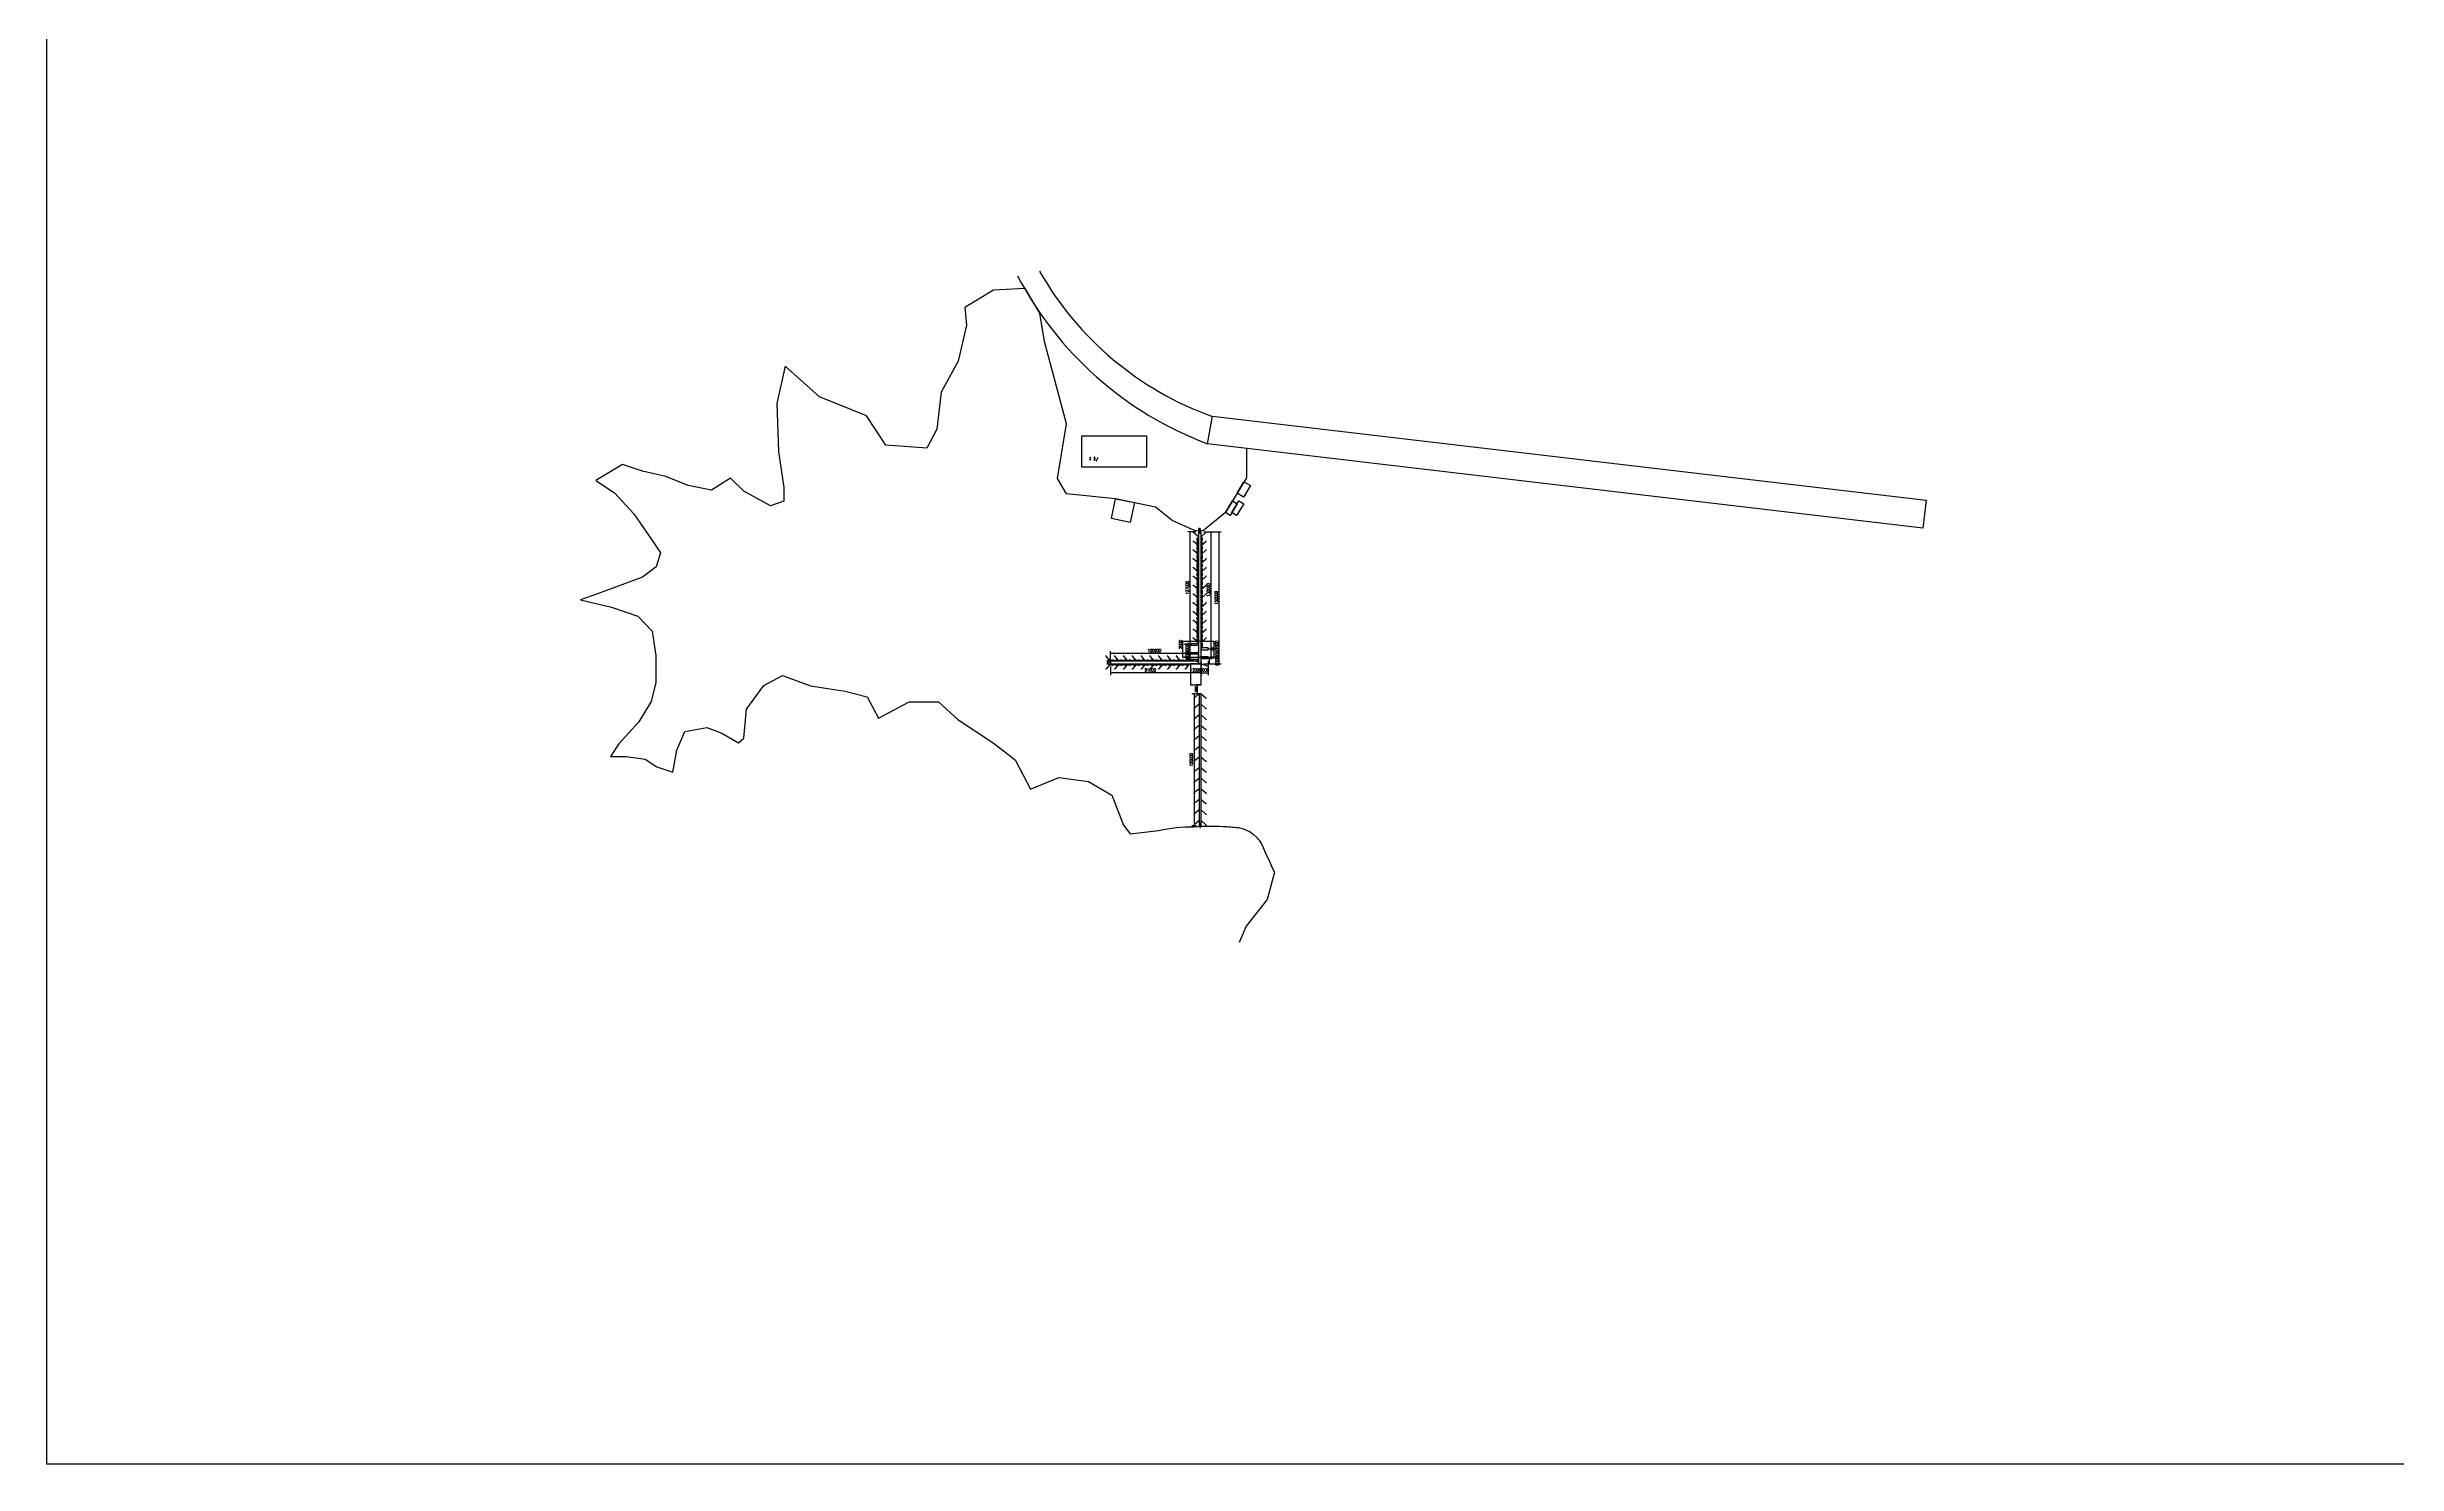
# Model space of a CAD drawing. Extents: x -2575501 to 16617496, y -2334620 to 1078419.
# Drawn here: x 9085165 to 11755287, y -2334620 to -724464 of the extents above; entities that cross this region are included whole.
import ezdxf

# ---------------------------------------------------------------- set-up
doc = ezdxf.new("R2010")
doc.units = 0
doc.header["$LTSCALE"] = 10
doc.header["$MEASUREMENT"] = 0
for name, color, linetype in [('W-BRIDGE_APPROACH引桥', 4, 'Continuous'), ('W-FLOAT_BOWL浮筒', 253, 'Continuous'), ('W-MOUNTING固定方式', 5, 'Continuous'), ('固定锚', 5, 'Continuous'), ('平面配景', 7, 'Continuous')]:
    doc.layers.add(name, color=color, linetype=linetype)
doc.styles.add('STANDARD_T3', font='simplex.shx', dxfattribs={"width": 0.7, "bigfont": 'gbcbig.shx'})
doc.dimstyles.new('W__1000', dxfattribs={"dimtxt": 3500, "dimasz": 1000, "dimexe": 2500, "dimexo": 3000, "dimgap": 1500, "dimtad": 1, "dimdec": 0, "dimzin": 0, "dimdsep": 46, "dimtxsty": 'STANDARD_T3', "dimblk": 'ARCHTICK', "dimcen": 0.09, "dimclrd": 1, "dimclre": 1, "dimclrt": 2, "dimadec": 0, "dimazin": 0, "dimtfac": 1, "dimtdec": 0, "dimtix": 1, "dimtmove": 2, "dimatfit": 3, "dimldrblk": 'ARCHTICK', "dimfxl": 1, "dimtolj": 1, "dimtzin": 0, "dimarcsym": 0})
doc.dimstyles.new('W__500', dxfattribs={"dimtxt": 1750, "dimasz": 500, "dimexe": 1250, "dimexo": 1500, "dimgap": 750, "dimtad": 1, "dimdec": 0, "dimzin": 0, "dimdsep": 46, "dimtxsty": 'STANDARD_T3', "dimblk": 'ARCHTICK', "dimcen": 0.09, "dimclrd": 1, "dimclre": 1, "dimclrt": 2, "dimadec": 0, "dimazin": 0, "dimtfac": 1, "dimtdec": 0, "dimtix": 1, "dimtmove": 2, "dimatfit": 3, "dimldrblk": 'ARCHTICK', "dimfxl": 1, "dimtolj": 1, "dimtzin": 0, "dimarcsym": 0})

# ---------------------------------------------------------------- blocks, each defined once
blk = doc.blocks.new('蓝浮筒')
at = {"layer": 'W-FLOAT_BOWL浮筒', "color": 5}
for p, q in [((-549, 527), (-527, 549)), ((-549, 473), (-521, 445)), ((-549, 27), (-521, 55)), ((-516, 261), (-516, 239)), ((-484, 301), (-513, 268)), ((-484, 199), (-513, 232)), ((-500, 395), (-500, 351)), ((-500, 149), (-500, 105)), ((-484, 329), (-497, 345)), ((-484, 171), (-497, 155)), ((-481, 307), (-481, 323)), ((-481, 193), (-481, 177)), ((-445, 479), (-479, 445)), ((-479, 55), (-445, 21)), ((-473, 549), (-445, 521)), ((-351, 500), (-395, 500)), ((-351, 0), (-395, 0)), ((-329, 484), (-345, 497)), ((-307, 481), (-323, 481)), ((-301, 484), (-268, 513)), ((-297, -13), (-264, 16)), ((-239, 516), (-261, 516)), ((-242, 19), (-258, 19)), ((-203, -13), (-236, 16)), ((-199, 484), (-232, 513)), ((-193, 481), (-177, 481)), ((-171, 484), (-155, 497)), ((-105, 500), (-149, 500)), ((-105, 0), (-149, 0)), ((-27, 549), (-55, 521)), ((-55, 479), (-21, 445)), ((-21, 55), (-55, 21)), ((-19, 258), (-19, 242)), ((13, 297), (-16, 264)), ((13, 203), (-16, 236)), ((0, 395), (0, 351)), ((0, 149), (0, 105)), ((13, 333), (3, 345)), ((13, 167), (3, 155)), ((16, 304), (16, 326)), ((16, 196), (16, 174)), ((49, 473), (21, 445)), ((49, 27), (21, 55)), ((27, 549), (49, 527)), ((-527, -49), (-549, -27)), ((-473, -49), (-445, -21)), ((-333, -13), (-345, -3)), ((-304, -16), (-326, -16)), ((-196, -16), (-174, -16)), ((-167, -13), (-155, -3)), ((-27, -49), (-55, -21)), ((49, -27), (27, -49))]:
    blk.add_line(p, q, dxfattribs=at)
for centre, radius, start, end in [((-522, 500), 38, 135, 225), ((-522, 0), 38, 135, 225), ((-524, 500), 7, 90, 270), ((-524, 0), 7, 90, 270), ((-500, 522), 38, 45, 135), ((-500, 500), 25, 106.260205, 163.739795), ((-500, 500), 25, 196.260205, 253.739795), ((-500, 0), 25, 106.260205, 163.739795), ((-570, 395), 70, 0, 45), ((-570, 105), 70, 315, 0), ((-506, 261), 10, 137.726311, 180), ((-506, 239), 10, 180, 222.273689), ((-500, 524), 7, 0, 180), ((-500, 476), 7, 180, 0), ((-500, 24), 7, 0, 180), ((-430, 395), 70, 135, 180), ((-490, 351), 10, 180, 222.273689), ((-490, 149), 10, 137.726311, 180), ((-430, 105), 70, 180, 225), ((-500, 500), 25, 16.260205, 73.739795), ((-500, 500), 25, 286.260205, 343.739795), ((-500, 0), 25, 16.260205, 73.739795), ((-491, 323), 10, 0, 42.273689), ((-491, 307), 10, 317.726311, 0), ((-491, 193), 10, 0, 42.273689), ((-491, 177), 10, 317.726311, 0), ((-476, 500), 7, 270, 90), ((-476, 0), 7, 270, 90), ((-395, 570), 70, 225, 270), ((-395, 430), 70, 90, 135), ((-395, 70), 70, 225, 270), ((-395, -70), 70, 90, 135), ((-351, 490), 10, 47.726311, 90), ((-351, -10), 10, 47.726311, 90), ((-323, 491), 10, 227.726311, 270), ((-307, 491), 10, 270, 312.273689), ((-261, 506), 10, 90, 132.273689), ((-258, 9), 10, 90, 132.273689), ((-242, 9), 10, 47.726311, 90), ((-239, 506), 10, 47.726311, 90), ((-193, 491), 10, 227.726311, 270), ((-177, 491), 10, 270, 312.273689), ((-149, 490), 10, 90, 132.273689), ((-149, -10), 10, 90, 132.273689), ((-105, 570), 70, 270, 315), ((-105, 430), 70, 45, 90), ((-105, 70), 70, 270, 315), ((-105, -70), 70, 45, 90), ((-24, 500), 7, 90, 270), ((-24, 0), 7, 90, 270), ((0, 522), 38, 45, 135), ((0, 500), 25, 106.260205, 163.739795), ((0, 500), 25, 196.260205, 253.739795), ((0, 0), 25, 106.260205, 163.739795), ((-70, 395), 70, 0, 45), ((-70, 105), 70, 315, 0), ((-9, 258), 10, 137.726311, 180), ((-9, 242), 10, 180, 222.273689), ((0, 524), 7, 0, 180), ((0, 476), 7, 180, 0), ((0, 24), 7, 0, 180), ((70, 395), 70, 135, 180), ((10, 351), 10, 180, 222.273689), ((10, 149), 10, 137.726311, 180), ((70, 105), 70, 180, 225), ((0, 500), 25, 16.260205, 73.739795), ((0, 500), 25, 286.260205, 343.739795), ((0, 0), 25, 16.260205, 73.739795), ((6, 326), 10, 0, 42.273689), ((6, 304), 10, 317.726311, 0), ((6, 196), 10, 0, 42.273689), ((6, 174), 10, 317.726311, 0), ((24, 500), 7, 270, 90), ((24, 0), 7, 270, 90), ((22, 500), 38, 315, 45), ((22, 0), 38, 315, 45), ((-500, -22), 38, 225, 315), ((-500, 0), 25, 196.260205, 253.739795), ((-500, -24), 7, 180, 0), ((-500, 0), 25, 286.260205, 343.739795), ((-326, -6), 10, 227.726311, 270), ((-304, -6), 10, 270, 312.273689), ((-196, -6), 10, 227.726311, 270), ((-174, -6), 10, 270, 312.273689), ((0, -22), 38, 225, 315), ((0, 0), 25, 196.260205, 253.739795), ((0, -24), 7, 180, 0), ((0, 0), 25, 286.260205, 343.739795)]:
    blk.add_arc(centre, radius, start, end, dxfattribs=at)
blk = doc.blocks.new('橙浮筒')
at = {"layer": 'W-FLOAT_BOWL浮筒', "color": 30}
for p, q in [((-549, 527), (-527, 549)), ((-549, 473), (-521, 445)), ((-549, 27), (-521, 55)), ((-516, 261), (-516, 239)), ((-484, 301), (-513, 268)), ((-484, 199), (-513, 232)), ((-500, 395), (-500, 351)), ((-500, 149), (-500, 105)), ((-484, 329), (-497, 345)), ((-484, 171), (-497, 155)), ((-481, 307), (-481, 323)), ((-481, 193), (-481, 177)), ((-445, 479), (-479, 445)), ((-479, 55), (-445, 21)), ((-473, 549), (-445, 521)), ((-351, 500), (-395, 500)), ((-351, 0), (-395, 0)), ((-329, 484), (-345, 497)), ((-307, 481), (-323, 481)), ((-301, 484), (-268, 513)), ((-297, -13), (-264, 16)), ((-239, 516), (-261, 516)), ((-242, 19), (-258, 19)), ((-203, -13), (-236, 16)), ((-199, 484), (-232, 513)), ((-193, 481), (-177, 481)), ((-171, 484), (-155, 497)), ((-105, 500), (-149, 500)), ((-105, 0), (-149, 0)), ((-27, 549), (-55, 521)), ((-55, 479), (-21, 445)), ((-21, 55), (-55, 21)), ((-19, 258), (-19, 242)), ((13, 297), (-16, 264)), ((13, 203), (-16, 236)), ((0, 395), (0, 351)), ((0, 149), (0, 105)), ((13, 333), (3, 345)), ((13, 167), (3, 155)), ((16, 304), (16, 326)), ((16, 196), (16, 174)), ((49, 473), (21, 445)), ((49, 27), (21, 55)), ((27, 549), (49, 527)), ((-527, -49), (-549, -27)), ((-473, -49), (-445, -21)), ((-333, -13), (-345, -3)), ((-304, -16), (-326, -16)), ((-196, -16), (-174, -16)), ((-167, -13), (-155, -3)), ((-27, -49), (-55, -21)), ((49, -27), (27, -49))]:
    blk.add_line(p, q, dxfattribs=at)
for centre, radius, start, end in [((-522, 500), 38, 135, 225), ((-522, 0), 38, 135, 225), ((-524, 500), 7, 90, 270), ((-524, 0), 7, 90, 270), ((-500, 522), 38, 45, 135), ((-500, 500), 25, 106.260205, 163.739795), ((-500, 500), 25, 196.260205, 253.739795), ((-500, 0), 25, 106.260205, 163.739795), ((-570, 395), 70, 0, 45), ((-570, 105), 70, 315, 0), ((-506, 261), 10, 137.726311, 180), ((-506, 239), 10, 180, 222.273689), ((-500, 524), 7, 0, 180), ((-500, 476), 7, 180, 0), ((-500, 24), 7, 0, 180), ((-430, 395), 70, 135, 180), ((-490, 351), 10, 180, 222.273689), ((-490, 149), 10, 137.726311, 180), ((-430, 105), 70, 180, 225), ((-500, 500), 25, 16.260205, 73.739795), ((-500, 500), 25, 286.260205, 343.739795), ((-500, 0), 25, 16.260205, 73.739795), ((-491, 323), 10, 0, 42.273689), ((-491, 307), 10, 317.726311, 0), ((-491, 193), 10, 0, 42.273689), ((-491, 177), 10, 317.726311, 0), ((-476, 500), 7, 270, 90), ((-476, 0), 7, 270, 90), ((-395, 570), 70, 225, 270), ((-395, 430), 70, 90, 135), ((-395, 70), 70, 225, 270), ((-395, -70), 70, 90, 135), ((-351, 490), 10, 47.726311, 90), ((-351, -10), 10, 47.726311, 90), ((-323, 491), 10, 227.726311, 270), ((-307, 491), 10, 270, 312.273689), ((-261, 506), 10, 90, 132.273689), ((-258, 9), 10, 90, 132.273689), ((-242, 9), 10, 47.726311, 90), ((-239, 506), 10, 47.726311, 90), ((-193, 491), 10, 227.726311, 270), ((-177, 491), 10, 270, 312.273689), ((-149, 490), 10, 90, 132.273689), ((-149, -10), 10, 90, 132.273689), ((-105, 570), 70, 270, 315), ((-105, 430), 70, 45, 90), ((-105, 70), 70, 270, 315), ((-105, -70), 70, 45, 90), ((-24, 500), 7, 90, 270), ((-24, 0), 7, 90, 270), ((0, 522), 38, 45, 135), ((0, 500), 25, 106.260205, 163.739795), ((0, 500), 25, 196.260205, 253.739795), ((0, 0), 25, 106.260205, 163.739795), ((-70, 395), 70, 0, 45), ((-70, 105), 70, 315, 0), ((-9, 258), 10, 137.726311, 180), ((-9, 242), 10, 180, 222.273689), ((0, 524), 7, 0, 180), ((0, 476), 7, 180, 0), ((0, 24), 7, 0, 180), ((70, 395), 70, 135, 180), ((10, 351), 10, 180, 222.273689), ((10, 149), 10, 137.726311, 180), ((70, 105), 70, 180, 225), ((0, 500), 25, 16.260205, 73.739795), ((0, 500), 25, 286.260205, 343.739795), ((0, 0), 25, 16.260205, 73.739795), ((6, 326), 10, 0, 42.273689), ((6, 304), 10, 317.726311, 0), ((6, 196), 10, 0, 42.273689), ((6, 174), 10, 317.726311, 0), ((24, 500), 7, 270, 90), ((24, 0), 7, 270, 90), ((22, 500), 38, 315, 45), ((22, 0), 38, 315, 45), ((-500, -22), 38, 225, 315), ((-500, 0), 25, 196.260205, 253.739795), ((-500, -24), 7, 180, 0), ((-500, 0), 25, 286.260205, 343.739795), ((-326, -6), 10, 227.726311, 270), ((-304, -6), 10, 270, 312.273689), ((-196, -6), 10, 227.726311, 270), ((-174, -6), 10, 270, 312.273689), ((0, -22), 38, 225, 315), ((0, 0), 25, 196.260205, 253.739795), ((0, -24), 7, 180, 0), ((0, 0), 25, 286.260205, 343.739795)]:
    blk.add_arc(centre, radius, start, end, dxfattribs=at)
blk = doc.blocks.new('渔船')
at = {"layer": '平面配景'}
for p, q in [((-810, -178), (-1241, 10)), ((-810, 200), (-1237, 11)), ((-810, 200), (-378, 287)), ((-378, 287), (-378, -265)), ((-378, 287), (-70, 283)), ((-70, 283), (332, 268)), ((332, 268), (553, 240)), ((553, 240), (727, 200)), ((727, 200), (1154, 11)), ((727, -178), (1157, 10)), ((2210, 11), (1156, 11)), ((-810, -178), (-378, -265)), ((-378, -265), (-70, -261)), ((-70, -261), (332, -245)), ((332, -245), (553, -218)), ((553, -218), (727, -178))]:
    blk.add_line(p, q, dxfattribs=at)
blk.add_lwpolyline([(190, -478), (727, -423), (1129, -360), (1555, -257), (1902, -139), (2210, 11), (1902, 161), (1555, 279), (1129, 382), (727, 445), (190, 500), (-425, 500), (-1096, 429), (-1396, 366), (-1640, 272), (-1790, 169), (-1790, -147), (-1640, -249), (-1396, -344), (-1096, -407), (-425, -478)], close=True, dxfattribs=at)
blk = doc.blocks.new('*U1315')
at = {"rotation": 180}
blk.add_blockref('渔船', (210, 11), dxfattribs=at)
blk = doc.blocks.new('*U1316')
at = {"color": 0, "linetype": 'ByBlock', "lineweight": -2, "transparency": 16777216}
for p in [(0, 0), (5000, 0), (10000, 0), (15000, 0), (20000, 0), (25000, 0), (30000, 0), (35000, 0), (40000, 0), (45000, 0), (50000, 0), (55000, 0), (60000, 0), (65000, 0), (70000, 0), (75000, 0), (80000, 0), (85000, 0)]:
    blk.add_blockref('*U1315', p, dxfattribs=at)
blk = doc.blocks.new('_ArchTick')
at = {"color": 0, "linetype": 'ByBlock', "const_width": 0.4}
blk.add_lwpolyline([(-0.5, -0.5), (0.5, 0.5)], dxfattribs=at)
blk = doc.blocks.new('*D1317')
at = {"color": 1, "lineweight": -2, "transparency": 16777216}
for p, q in [((10394875, -1449380), (10390800, -1449380)), ((10394875, -1459380), (10390800, -1459380)), ((10392050, -1449380), (10392050, -1459380))]:
    blk.add_line(p, q, dxfattribs=at)
at = {"layer": 'Defpoints', "color": 0, "transparency": 16777216}
for p in [(10392050, -1459380), (10396375, -1449380), (10396375, -1459380)]:
    blk.add_point(p, dxfattribs=at)
at = {"color": 1, "lineweight": -2, "transparency": 16777216, "xscale": 500, "yscale": 500, "zscale": 500}
for p, rotation in [((10392050, -1449380), 90), ((10392050, -1459380), 270)]:
    blk.add_blockref('_ArchTick', p, dxfattribs=dict(at, rotation=rotation))
at = {"transparency": 16777216, "insert": (10390425, -1454380), "char_height": 1750, "attachment_point": 5, "rotation": 90, "style": 'STANDARD_T3'}
blk.add_mtext('\\A1;10000', dxfattribs=at)
blk = doc.blocks.new('*D1318')
at = {"color": 1, "lineweight": -2, "transparency": 16777216}
for p, q in [((10399375, -1419379), (10408689, -1419379)), ((10399375, -1425380), (10408689, -1425380)), ((10406189, -1425380), (10406189, -1419379))]:
    blk.add_line(p, q, dxfattribs=at)
at = {"layer": 'Defpoints', "color": 0, "transparency": 16777216}
for p in [(10396375, -1419379), (10396375, -1425380), (10406189, -1419379)]:
    blk.add_point(p, dxfattribs=at)
at = {"color": 1, "lineweight": -2, "transparency": 16777216, "xscale": 1000, "yscale": 1000, "zscale": 1000}
for p, rotation in [((10406189, -1419379), 90), ((10406189, -1425380), 270)]:
    blk.add_blockref('_ArchTick', p, dxfattribs=dict(at, rotation=rotation))
at = {"transparency": 16777216, "insert": (10414759, -1422380), "char_height": 3500, "attachment_point": 5, "rotation": 90, "style": 'STANDARD_T3'}
blk.add_mtext('\\A1;6000', dxfattribs=at)
blk = doc.blocks.new('*D1321')
at = {"color": 1, "lineweight": -2, "transparency": 16777216}
for p, q in [((10396375, -1435675), (10395375, -1435675)), ((10396375, -1422379), (10396375, -1438175)), ((10396375, -1435675), (10404375, -1435675)), ((10404375, -1422379), (10404375, -1438175)), ((10404375, -1435675), (10405375, -1435675))]:
    blk.add_line(p, q, dxfattribs=at)
at = {"layer": 'Defpoints', "color": 0, "transparency": 16777216}
for p in [(10396375, -1419379), (10404375, -1419379), (10404375, -1435675)]:
    blk.add_point(p, dxfattribs=at)
at = {"color": 1, "lineweight": -2, "transparency": 16777216, "xscale": 1000, "yscale": 1000, "zscale": 1000}
blk.add_blockref('_ArchTick', (10396375, -1435675), dxfattribs=at)
at = {"color": 1, "lineweight": -2, "transparency": 16777216, "xscale": 1000, "yscale": 1000, "zscale": 1000, "rotation": 180}
blk.add_blockref('_ArchTick', (10404375, -1435675), dxfattribs=at)
at = {"transparency": 16777216, "insert": (10400375, -1432425), "char_height": 3500, "attachment_point": 5, "style": 'STANDARD_T3'}
blk.add_mtext('\\A1;8000', dxfattribs=at)
blk = doc.blocks.new('*D1323')
at = {"color": 1, "lineweight": -2, "transparency": 16777216}
for p, q in [((10390375, -1414380), (10381510, -1414380)), ((10384010, -1414380), (10384010, -1413380)), ((10384010, -1420380), (10384010, -1414380)), ((10390375, -1420380), (10381510, -1420380)), ((10384010, -1420380), (10384010, -1421380))]:
    blk.add_line(p, q, dxfattribs=at)
at = {"layer": 'Defpoints', "color": 0, "transparency": 16777216}
for p in [(10384010, -1414380), (10393375, -1414380), (10393375, -1420380)]:
    blk.add_point(p, dxfattribs=at)
at = {"color": 1, "lineweight": -2, "transparency": 16777216, "xscale": 1000, "yscale": 1000, "zscale": 1000}
for p, rotation in [((10384010, -1414380), 270), ((10384010, -1420380), 90)]:
    blk.add_blockref('_ArchTick', p, dxfattribs=dict(at, rotation=rotation))
at = {"transparency": 16777216, "insert": (10380760, -1417380), "char_height": 3500, "attachment_point": 5, "rotation": 90, "style": 'STANDARD_T3'}
blk.add_mtext('\\A1;6000', dxfattribs=at)
blk = doc.blocks.new('*U1327')
at = {"rotation": 180}
blk.add_blockref('渔船', (210, 11), dxfattribs=at)
blk = doc.blocks.new('*U1329')
at = {"color": 0, "linetype": 'ByBlock', "lineweight": -2, "transparency": 16777216}
for p in [(0, 0), (5000, 0), (10000, 0), (15000, 0), (20000, 0), (25000, 0), (30000, 0), (35000, 0), (40000, 0), (45000, 0), (50000, 0), (55000, 0), (60000, 0), (65000, 0), (70000, 0), (75000, 0), (80000, 0), (85000, 0), (90000, 0)]:
    blk.add_blockref('*U1327', p, dxfattribs=at)
blk = doc.blocks.new('*U1330')
at = {"rotation": 180}
blk.add_blockref('渔船', (210, 11), dxfattribs=at)
blk = doc.blocks.new('*U1332')
at = {"color": 0, "linetype": 'ByBlock', "lineweight": -2, "transparency": 16777216}
for p in [(0, 0), (5000, 0), (10000, 0), (15000, 0), (20000, 0), (25000, 0), (30000, 0), (35000, 0), (40000, 0), (45000, 0), (50000, 0), (55000, 0), (60000, 0), (65000, 0), (70000, 0), (75000, 0), (80000, 0), (85000, 0), (90000, 0), (95000, 0), (100000, 0), (105000, 0), (110000, 0), (115000, 0)]:
    blk.add_blockref('*U1330', p, dxfattribs=at)
blk = doc.blocks.new('*U1335')
at = {"rotation": 180}
blk.add_blockref('渔船', (210, 11), dxfattribs=at)
blk = doc.blocks.new('*U1333')
at = {"color": 0, "linetype": 'ByBlock', "lineweight": -2, "transparency": 16777216}
for p in [(0, 0), (5000, 0), (10000, 0), (15000, 0), (20000, 0), (25000, 0), (30000, 0), (35000, 0), (40000, 0), (45000, 0), (50000, 0), (55000, 0), (60000, 0), (65000, 0), (70000, 0), (75000, 0), (80000, 0), (85000, 0), (90000, 0), (95000, 0), (100000, 0), (105000, 0), (110000, 0), (115000, 0), (120000, 0)]:
    blk.add_blockref('*U1335', p, dxfattribs=at)
blk = doc.blocks.new('*D1337')
at = {"color": 1, "lineweight": -2, "transparency": 16777216}
for p, q in [((10382375, -1404380), (10381510, -1404380)), ((10382375, -1412380), (10381510, -1412380)), ((10384010, -1404380), (10384010, -1403380)), ((10384010, -1412380), (10384010, -1404380)), ((10384010, -1412380), (10384010, -1413380))]:
    blk.add_line(p, q, dxfattribs=at)
at = {"layer": 'Defpoints', "color": 0, "transparency": 16777216}
for p in [(10384010, -1404380), (10385375, -1404380), (10385375, -1412380)]:
    blk.add_point(p, dxfattribs=at)
at = {"color": 1, "lineweight": -2, "transparency": 16777216, "xscale": 1000, "yscale": 1000, "zscale": 1000}
for p, rotation in [((10384010, -1404380), 270), ((10384010, -1412380), 90)]:
    blk.add_blockref('_ArchTick', p, dxfattribs=dict(at, rotation=rotation))
at = {"transparency": 16777216, "insert": (10380760, -1408380), "char_height": 3500, "attachment_point": 5, "rotation": 90, "style": 'STANDARD_T3'}
blk.add_mtext('\\A1;8000', dxfattribs=at)
blk = doc.blocks.new('*D1338')
at = {"color": 1, "lineweight": -2, "transparency": 16777216}
for p, q in [((10382375, -1402380), (10381510, -1402380)), ((10382375, -1404380), (10381510, -1404380)), ((10384010, -1402380), (10384010, -1401380)), ((10384010, -1404380), (10384010, -1402380)), ((10384010, -1404380), (10384010, -1405380))]:
    blk.add_line(p, q, dxfattribs=at)
at = {"layer": 'Defpoints', "color": 0, "transparency": 16777216}
for p in [(10384010, -1402380), (10385375, -1402380), (10385375, -1404380)]:
    blk.add_point(p, dxfattribs=at)
at = {"color": 1, "lineweight": -2, "transparency": 16777216, "xscale": 1000, "yscale": 1000, "zscale": 1000}
for p, rotation in [((10384010, -1402380), 270), ((10384010, -1404380), 90)]:
    blk.add_blockref('_ArchTick', p, dxfattribs=dict(at, rotation=rotation))
at = {"transparency": 16777216, "insert": (10373123, -1403380), "char_height": 3500, "attachment_point": 5, "rotation": 90, "style": 'STANDARD_T3'}
blk.add_mtext('\\A1;2000', dxfattribs=at)
blk = doc.blocks.new('*D1339')
at = {"color": 1, "lineweight": -2, "transparency": 16777216}
for p, q in [((10390375, -1275380), (10381510, -1275380)), ((10384010, -1402380), (10384010, -1275380)), ((10382375, -1402380), (10381510, -1402380))]:
    blk.add_line(p, q, dxfattribs=at)
at = {"layer": 'Defpoints', "color": 0, "transparency": 16777216}
for p in [(10384010, -1275380), (10393375, -1275380), (10385375, -1402380)]:
    blk.add_point(p, dxfattribs=at)
at = {"color": 1, "lineweight": -2, "transparency": 16777216, "xscale": 1000, "yscale": 1000, "zscale": 1000}
for p, rotation in [((10384010, -1275380), 90), ((10384010, -1402380), 270)]:
    blk.add_blockref('_ArchTick', p, dxfattribs=dict(at, rotation=rotation))
at = {"transparency": 16777216, "insert": (10380760, -1338880), "char_height": 3500, "attachment_point": 5, "rotation": 90, "style": 'STANDARD_T3'}
blk.add_mtext('\\A1;127000', dxfattribs=at)
blk = doc.blocks.new('*D1341')
at = {"color": 1, "lineweight": -2, "transparency": 16777216}
for p, q in [((10407375, -1409379), (10410457, -1409379)), ((10407957, -1417379), (10407957, -1409379)), ((10407375, -1417379), (10410457, -1417379))]:
    blk.add_line(p, q, dxfattribs=at)
at = {"layer": 'Defpoints', "color": 0, "transparency": 16777216}
for p in [(10404375, -1409379), (10407957, -1409379), (10404375, -1417379)]:
    blk.add_point(p, dxfattribs=at)
at = {"color": 1, "lineweight": -2, "transparency": 16777216, "xscale": 1000, "yscale": 1000, "zscale": 1000}
for p, rotation in [((10407957, -1409379), 90), ((10407957, -1417379), 270)]:
    blk.add_blockref('_ArchTick', p, dxfattribs=dict(at, rotation=rotation))
at = {"transparency": 16777216, "insert": (10414733, -1413379), "char_height": 3500, "attachment_point": 5, "rotation": 90, "style": 'STANDARD_T3'}
blk.add_mtext('\\A1;8000', dxfattribs=at)
blk = doc.blocks.new('*D1342')
at = {"color": 1, "lineweight": -2, "transparency": 16777216}
for p, q in [((10407375, -1407379), (10410457, -1407379)), ((10407375, -1409379), (10410457, -1409379)), ((10407957, -1407379), (10407957, -1406379)), ((10407957, -1409379), (10407957, -1407379)), ((10407957, -1409379), (10407957, -1410379))]:
    blk.add_line(p, q, dxfattribs=at)
at = {"layer": 'Defpoints', "color": 0, "transparency": 16777216}
for p in [(10404375, -1407379), (10404375, -1409379), (10407957, -1407379)]:
    blk.add_point(p, dxfattribs=at)
at = {"color": 1, "lineweight": -2, "transparency": 16777216, "xscale": 1000, "yscale": 1000, "zscale": 1000}
for p, rotation in [((10407957, -1407379), 270), ((10407957, -1409379), 90)]:
    blk.add_blockref('_ArchTick', p, dxfattribs=dict(at, rotation=rotation))
at = {"transparency": 16777216, "insert": (10414387, -1404063), "char_height": 3500, "attachment_point": 5, "rotation": 90, "style": 'STANDARD_T3'}
blk.add_mtext('\\A1;2000', dxfattribs=at)
blk = doc.blocks.new('*D1343')
at = {"color": 1, "lineweight": -2, "transparency": 16777216}
for p, q in [((10399375, -1275380), (10410457, -1275380)), ((10407957, -1407379), (10407957, -1275380)), ((10407375, -1407379), (10410457, -1407379))]:
    blk.add_line(p, q, dxfattribs=at)
at = {"layer": 'Defpoints', "color": 0, "transparency": 16777216}
for p in [(10396375, -1275380), (10407957, -1275380), (10404375, -1407379)]:
    blk.add_point(p, dxfattribs=at)
at = {"color": 1, "lineweight": -2, "transparency": 16777216, "xscale": 1000, "yscale": 1000, "zscale": 1000}
for p, rotation in [((10407957, -1275380), 90), ((10407957, -1407379), 270)]:
    blk.add_blockref('_ArchTick', p, dxfattribs=dict(at, rotation=rotation))
at = {"transparency": 16777216, "insert": (10404707, -1341380), "char_height": 3500, "attachment_point": 5, "rotation": 90, "style": 'STANDARD_T3'}
blk.add_mtext('\\A1;132000', dxfattribs=at)
blk = doc.blocks.new('*D1344')
at = {"color": 1, "lineweight": -2, "transparency": 16777216}
for p, q in [((10384375, -1435675), (10383375, -1435675)), ((10384375, -1428380), (10384375, -1438175)), ((10396375, -1435675), (10384375, -1435675)), ((10396375, -1422379), (10396375, -1438175)), ((10396375, -1435675), (10397375, -1435675))]:
    blk.add_line(p, q, dxfattribs=at)
at = {"layer": 'Defpoints', "color": 0, "transparency": 16777216}
for p in [(10384375, -1425380), (10384375, -1435675), (10396375, -1419379)]:
    blk.add_point(p, dxfattribs=at)
at = {"color": 1, "lineweight": -2, "transparency": 16777216, "xscale": 1000, "yscale": 1000, "zscale": 1000}
blk.add_blockref('_ArchTick', (10384375, -1435675), dxfattribs=at)
at = {"color": 1, "lineweight": -2, "transparency": 16777216, "xscale": 1000, "yscale": 1000, "zscale": 1000, "rotation": 180}
blk.add_blockref('_ArchTick', (10396375, -1435675), dxfattribs=at)
at = {"transparency": 16777216, "insert": (10390375, -1432425), "char_height": 3500, "attachment_point": 5, "style": 'STANDARD_T3'}
blk.add_mtext('\\A1;12000', dxfattribs=at)
blk = doc.blocks.new('*D1345')
at = {"color": 1, "lineweight": -2, "transparency": 16777216}
for p, q in [((10293375, -1428380), (10293375, -1438175)), ((10384375, -1435675), (10293375, -1435675)), ((10384375, -1428380), (10384375, -1438175))]:
    blk.add_line(p, q, dxfattribs=at)
at = {"layer": 'Defpoints', "color": 0, "transparency": 16777216}
for p in [(10293375, -1425380), (10293375, -1435675), (10384375, -1425380)]:
    blk.add_point(p, dxfattribs=at)
at = {"color": 1, "lineweight": -2, "transparency": 16777216, "xscale": 1000, "yscale": 1000, "zscale": 1000, "rotation": 180}
blk.add_blockref('_ArchTick', (10293375, -1435675), dxfattribs=at)
at = {"color": 1, "lineweight": -2, "transparency": 16777216, "xscale": 1000, "yscale": 1000, "zscale": 1000}
blk.add_blockref('_ArchTick', (10384375, -1435675), dxfattribs=at)
at = {"transparency": 16777216, "insert": (10338875, -1432425), "char_height": 3500, "attachment_point": 5, "style": 'STANDARD_T3'}
blk.add_mtext('\\A1;91000', dxfattribs=at)
blk = doc.blocks.new('*D1346')
at = {"color": 1, "lineweight": -2, "transparency": 16777216}
for p, q in [((10291875, -1422380), (10290875, -1422380)), ((10291875, -1425380), (10290875, -1425380)), ((10292125, -1422380), (10292125, -1421880)), ((10292125, -1425380), (10292125, -1422380)), ((10292125, -1425380), (10292125, -1425880))]:
    blk.add_line(p, q, dxfattribs=at)
at = {"layer": 'Defpoints', "color": 0, "transparency": 16777216}
for p in [(10292125, -1422380), (10293375, -1422380), (10293375, -1425380)]:
    blk.add_point(p, dxfattribs=at)
at = {"color": 1, "lineweight": -2, "transparency": 16777216, "xscale": 500, "yscale": 500, "zscale": 500}
for p, rotation in [((10292125, -1422380), 270), ((10292125, -1425380), 90)]:
    blk.add_blockref('_ArchTick', p, dxfattribs=dict(at, rotation=rotation))
at = {"transparency": 16777216, "insert": (10290500, -1423880), "char_height": 1750, "attachment_point": 5, "rotation": 90, "style": 'STANDARD_T3'}
blk.add_mtext('\\A1;3000', dxfattribs=at)
blk = doc.blocks.new('*D1347')
at = {"color": 1, "lineweight": -2, "transparency": 16777216}
for p, q in [((10393375, -1459380), (10386042, -1459380)), ((10388542, -1459380), (10388542, -1609380)), ((10391375, -1609380), (10386042, -1609380))]:
    blk.add_line(p, q, dxfattribs=at)
at = {"layer": 'Defpoints', "color": 0, "transparency": 16777216}
for p in [(10396375, -1459380), (10388542, -1609380), (10394375, -1609380)]:
    blk.add_point(p, dxfattribs=at)
at = {"color": 1, "lineweight": -2, "transparency": 16777216, "xscale": 1000, "yscale": 1000, "zscale": 1000}
for p, rotation in [((10388542, -1459380), 90), ((10388542, -1609380), 270)]:
    blk.add_blockref('_ArchTick', p, dxfattribs=dict(at, rotation=rotation))
at = {"transparency": 16777216, "insert": (10385292, -1534380), "char_height": 3500, "attachment_point": 5, "rotation": 90, "style": 'STANDARD_T3'}
blk.add_mtext('\\A1;150000', dxfattribs=at)
blk = doc.blocks.new('*D1348')
at = {"color": 1, "lineweight": -2, "transparency": 16777216}
for p, q in [((10399375, -1275380), (10419455, -1275380)), ((10416955, -1425380), (10416955, -1275380)), ((10399375, -1425380), (10419455, -1425380))]:
    blk.add_line(p, q, dxfattribs=at)
at = {"layer": 'Defpoints', "color": 0, "transparency": 16777216}
for p in [(10396375, -1275380), (10416955, -1275380), (10396375, -1425380)]:
    blk.add_point(p, dxfattribs=at)
at = {"color": 1, "lineweight": -2, "transparency": 16777216, "xscale": 1000, "yscale": 1000, "zscale": 1000}
for p, rotation in [((10416955, -1275380), 90), ((10416955, -1425380), 270)]:
    blk.add_blockref('_ArchTick', p, dxfattribs=dict(at, rotation=rotation))
at = {"transparency": 16777216, "insert": (10413705, -1350380), "char_height": 3500, "attachment_point": 5, "rotation": 90, "style": 'STANDARD_T3'}
blk.add_mtext('\\A1;150000', dxfattribs=at)
blk = doc.blocks.new('*D1349')
at = {"color": 1, "lineweight": -2, "transparency": 16777216}
for p, q in [((10293375, -1422380), (10293375, -1411112)), ((10393375, -1413612), (10293375, -1413612)), ((10393375, -1422380), (10393375, -1411112))]:
    blk.add_line(p, q, dxfattribs=at)
at = {"layer": 'Defpoints', "color": 0, "transparency": 16777216}
for p in [(10293375, -1413612), (10293375, -1425380), (10393375, -1425380)]:
    blk.add_point(p, dxfattribs=at)
at = {"color": 1, "lineweight": -2, "transparency": 16777216, "xscale": 1000, "yscale": 1000, "zscale": 1000, "rotation": 180}
blk.add_blockref('_ArchTick', (10293375, -1413612), dxfattribs=at)
at = {"color": 1, "lineweight": -2, "transparency": 16777216, "xscale": 1000, "yscale": 1000, "zscale": 1000}
blk.add_blockref('_ArchTick', (10393375, -1413612), dxfattribs=at)
at = {"transparency": 16777216, "insert": (10343375, -1410362), "char_height": 3500, "attachment_point": 5, "style": 'STANDARD_T3'}
blk.add_mtext('\\A1;100000', dxfattribs=at)
blk = doc.blocks.new('*U1350')
at = {"layer": 'W-MOUNTING固定方式'}
for points in [[(-7126, 2182), (-7526, 2182), (-7526, 2582), (-7126, 2582)], [(7126, 2182), (7526, 2182), (7526, 2582), (7126, 2582)]]:
    blk.add_lwpolyline(points, close=True, dxfattribs=at)
for points in [[(-1500, -2582), (-7126, 2182)], [(1500, -2582), (7126, 2182)]]:
    blk.add_lwpolyline(points, dxfattribs=at)
blk = doc.blocks.new('*U1351')
at = {"color": 0, "linetype": 'ByBlock', "lineweight": -2, "transparency": 16777216}
for p in [(0, 0), (0, -10000), (0, -20000), (0, -30000), (0, -40000), (0, -50000), (0, -60000), (0, -70000), (0, -80000), (0, -90000), (0, -100000), (0, -110000), (0, -120000)]:
    blk.add_blockref('*U1350', p, dxfattribs=at)
blk = doc.blocks.new('*U1352')
at = {"layer": 'W-MOUNTING固定方式'}
for points in [[(-7126, 2182), (-7526, 2182), (-7526, 2582), (-7126, 2582)], [(7126, 2182), (7526, 2182), (7526, 2582), (7126, 2582)]]:
    blk.add_lwpolyline(points, close=True, dxfattribs=at)
for points in [[(-1500, -2582), (-7126, 2182)], [(1500, -2582), (7126, 2182)]]:
    blk.add_lwpolyline(points, dxfattribs=at)
blk = doc.blocks.new('*U1354')
at = {"color": 0, "linetype": 'ByBlock', "lineweight": -2, "transparency": 16777216}
for p in [(0, 0), (0, -10000), (0, -20000), (0, -30000), (0, -40000), (0, -50000), (0, -60000), (0, -70000), (0, -80000), (0, -90000)]:
    blk.add_blockref('*U1352', p, dxfattribs=at)
blk = doc.blocks.new('*U1358')
at = {"layer": 'W-MOUNTING固定方式'}
for points in [[(-6503, 1862), (-6903, 1862), (-6903, 2262), (-6503, 2262)], [(6750, 1862), (7150, 1862), (7150, 2262), (6750, 2262)]]:
    blk.add_lwpolyline(points, close=True, dxfattribs=at)
for points in [[(-877, -2901), (-6503, 1862)], [(1123, -2901), (6750, 1862)]]:
    blk.add_lwpolyline(points, dxfattribs=at)
blk = doc.blocks.new('*U1360')
at = {"color": 0, "linetype": 'ByBlock', "lineweight": -2, "transparency": 16777216}
for p in [(0, 0), (0, -12000), (0, -24000), (0, -36000), (0, -48000), (0, -60000), (0, -72000), (0, -84000), (0, -96000), (0, -108000), (0, -120000), (0, -132000), (0, -144000)]:
    blk.add_blockref('*U1358', p, dxfattribs=at)

msp = doc.modelspace()

# ---------------------------------------------------------------- linework, layer by layer
for points in [[(9085164.9, 885691.3), (16617495.9, 885691.3), (16617495.9, -2334620), (9085164.9, -2334620)], [(10409362.7, -1143833.6), (11220357.5, -1239544.4), (11216626.7, -1271157.3), (10403772.8, -1175227.1)], [(10261057.6, -1166140), (10334331.6, -1166140), (10334331.6, -1201890.1), (10261057.6, -1201890.1)], [(10445189.7, -1218460.2), (10452580.7, -1222898.3), (10444719.1, -1235990.6), (10437328.1, -1231552.5)], [(10299268.4, -1237706.7), (10320679.1, -1242210.7), (10315901.5, -1264921.9), (10294490.8, -1260418)], [(10432155.1, -1240167.3), (10437530.6, -1243395.2), (10429467.5, -1256823.1), (10424092, -1253595.2)], [(10439468.9, -1240167.3), (10444844.4, -1243395.2), (10436781.3, -1256823.1), (10431405.8, -1253595.2)], [(10393374.9, -1425379.9), (10396374.9, -1425379.9), (10396374.9, -1275379.9), (10393374.9, -1275379.9)], [(10393374.9, -1404380), (10385374.9, -1404380), (10385374.9, -1402380), (10393374.9, -1402380)], [(10393374.9, -1414380), (10385374.9, -1414380), (10385374.9, -1412380), (10393374.9, -1412380)], [(10396374.9, -1409379.5), (10404374.9, -1409379.5), (10404374.9, -1407379.5), (10396374.9, -1407379.5)], [(10293374.9, -1425379.9), (10393374.9, -1425379.9), (10393374.9, -1422379.9), (10293374.9, -1422379.9)], [(10396374.9, -1419379.5), (10404374.9, -1419379.5), (10404374.9, -1417379.5), (10396374.9, -1417379.5)], [(10394374.9, -1609379.9), (10396374.9, -1609379.9), (10396374.9, -1459379.9), (10394374.9, -1459379.9)]]:
    msp.add_lwpolyline(points, close=True)
msp.add_lwpolyline([(10447943.6, -1180440), (10447943.6, -1213874), (10424092, -1253595.2), (10399225.8, -1273836.7, -0.155310042), (10389102.4, -1273711.9), (10363667.8, -1262333.9), (10344586.5, -1247239.8), (10299268.4, -1237706.7), (10243614.5, -1232145.8), (10233278.8, -1214668.4), (10243614.5, -1152703.4), (10218492.7, -1059285), (10213202.9, -1026902), (10196578.7, -998956.3), (10160592, -1000910.5), (10127930.2, -1020648.4), (10129860.3, -1040419.1), (10120266.1, -1081488.2), (10101084.9, -1116703.6), (10096390.9, -1158878.9), (10084818.3, -1180443), (10059483.9, -1178567.8), (10038193.3, -1176992), (10016321.5, -1143565.2), (9963078.2, -1121978.5), (9923981.8, -1086976), (9914598.7, -1129479.1), (9916464, -1184256.8), (9922406.7, -1225197.3), (9922406.7, -1240511), (9907080.9, -1245823.8), (9876742.1, -1229260.1), (9861729.1, -1214571.6), (9840147.9, -1228010), (9813493.2, -1222701.8), (9788471.5, -1212701.1), (9761886, -1206450.7), (9739053.7, -1198950.1), (9708714.9, -1217076.4), (9729983.3, -1231140), (9751872.4, -1254984.8), (9773766.4, -1286862.1), (9782298, -1299284), (9777206.9, -1314989.2), (9761881.1, -1326865), (9710572.5, -1345705.2), (9691287.8, -1352786.5), (9726523.9, -1361018.8), (9756549.9, -1371332.1), (9772829.4, -1388320.6), (9776895.4, -1415822.6), (9776895.4, -1446493.8), (9771567.9, -1468095.1), (9757806, -1491221.8), (9734973, -1516285.9), (9725589.8, -1530662), (9743105, -1530662), (9764999, -1533787.2), (9778135.4, -1542537.8), (9796276.1, -1548475.8), (9800654.9, -1523473.9), (9809725.2, -1502222.4), (9834746.9, -1497847.1), (9851949.3, -1504097.5), (9870768.9, -1514979.5), (9877024.3, -1509979.1), (9879839.2, -1476851.7), (9899543.8, -1449974.7), (9920844, -1438665.4), (9952746.7, -1450228.8), (9992155.8, -1456479.2), (10017223.6, -1463045.2), (10030092.8, -1487139.8), (10064637.2, -1468689.2), (10098017.2, -1468689.2), (10119911.2, -1488724.6), (10160258.7, -1515289), (10185309.7, -1534401.2), (10202824.9, -1567841.1), (10234727.5, -1554402.6), (10268558.6, -1559153.7), (10295144.1, -1574779.8), (10308280.5, -1608844.8), (10315802.6, -1618569.7), (10348330.8, -1614716.1, -0.063194098), (10388471, -1610510.1, -0.035487067), (10421524.4, -1610120.5, -0.0096974), (10438851.8, -1611446.6, -0.26120809), (10466980.6, -1634172.8, 0.007989189), (10479774.9, -1662103.9), (10471642.8, -1693043.7), (10447859.2, -1723442.5), (10439727.1, -1741881.3)], format="xyb")
at = {"color": 5, "const_width": 20, "elevation": 0}
msp.add_lwpolyline([(10272482.9, -1191472.4, 1), (10272282.9, -1191472.4, 1)], format="xyb", close=True, dxfattribs=at)
at = {"color": 3}
msp.add_lwpolyline([(10375722.7, -1399642.3), (10410951.2, -1399642.3), (10410951.2, -1418027.3), (10375722.7, -1418027.3)], close=True, dxfattribs=at)
at = {"color": 5}
msp.add_lwpolyline([(10384374.9, -1449379.9), (10396374.9, -1449379.9), (10396374.9, -1425379.9), (10384374.9, -1425379.9)], close=True, dxfattribs=at)
at = {"color": 1}
msp.add_lwpolyline([(10391374.9, -1422379.9), (10393374.9, -1422379.9), (10393374.9, -1420379.9), (10391374.9, -1420379.9)], close=True, dxfattribs=at)
for centre, radius, start, end in [((10545251, -797536.9), 403318.7, 207.5869965, 249.4646525), ((10532694.1, -798183.1), 367404.7, 209.5066412, 250.3738535)]:
    msp.add_arc(centre, radius, start, end)
at = {"layer": 'W-BRIDGE_APPROACH引桥'}
for points in [[(10394061.4, -1276596), (10395561.4, -1276596), (10395561.4, -1271596), (10394061.4, -1271596)], [(10394974.9, -1611495.3), (10395774.9, -1611495.3), (10395774.9, -1606495.3), (10394974.9, -1606495.3)]]:
    msp.add_lwpolyline(points, close=True, dxfattribs=at)
for points in [[(10395561.4, -1271596), (10394811.4, -1276596), (10394061.4, -1271596)], [(10394974.9, -1606495.3), (10395374.9, -1611495.3), (10395774.9, -1606495.3)]]:
    msp.add_lwpolyline(points, dxfattribs=at)
at = {"layer": 'W-MOUNTING固定方式'}
for points in [[(10378003.2, -1403190), (10377698.5, -1403449.2), (10377439.3, -1403144.6), (10377743.9, -1402885.4)], [(10378003.2, -1413399.1), (10377698.5, -1413658.3), (10377439.3, -1413353.7), (10377743.9, -1413094.5)], [(10411746.7, -1408398.6), (10412051.3, -1408657.8), (10412310.5, -1408353.2), (10412005.9, -1408094)], [(10403334.5, -1427810.3), (10403708, -1427666.9), (10403851.3, -1428040.4), (10403477.9, -1428183.7)], [(10411746.7, -1418607.7), (10412051.3, -1418866.9), (10412310.5, -1418562.3), (10412005.9, -1418303.1)]]:
    msp.add_lwpolyline(points, close=True, dxfattribs=at)
for points in [[(10385374.9, -1403170.9), (10378003.2, -1403190)], [(10385374.9, -1413380), (10378003.2, -1413399.1)], [(10404374.9, -1408379.5), (10411746.7, -1408398.6)], [(10396374.9, -1425379.9), (10403334.5, -1427810.3)], [(10404374.9, -1418588.6), (10411746.7, -1418607.7)]]:
    msp.add_lwpolyline(points, dxfattribs=at)
at = {"layer": '固定锚'}
msp.add_lwpolyline([(10277074.4, -1194554.8), (10277474.4, -1194554.8), (10277474.4, -1194154.8), (10277074.4, -1194154.8)], close=True, dxfattribs=at)
msp.add_lwpolyline([(10277474.4, -1194154.8), (10279652.7, -1190731.5)], dxfattribs=at)

# ---------------------------------------------------------------- block references
for name, p in [('橙浮筒', (10270604.7, -1193420.8)), ('蓝浮筒', (10270748.9, -1191650.4)), ('*U1351', (10394874.9, -1278457.9)), ('*U1316', (10295431.4, -1426266.4))]:
    msp.add_blockref(name, p)
for name, p, rotation in [('渔船', (10275354.3, -1192221.3), 270), ('*U1354', (10290793.4, -1423879.9), 90), ('*U1360', (10395498.1, -1606280.4), 180)]:
    msp.add_blockref(name, p, dxfattribs=dict(rotation=rotation))
at = {"xscale": -1}
for name, p, rotation in [('*U1332', (10392346.4, -1399189.7), 270), ('*U1333', (10397339.7, -1403980), 270), ('*U1329', (10295397, -1421493.3), 180)]:
    msp.add_blockref(name, p, dxfattribs=dict(at, rotation=rotation))

# ---------------------------------------------------------------- dimensions: what is measured, and where the dimension line sits
for base, p1, p2, dimstyle, picture, middle in [((10384010.1, -1275379.9), (10385374.9, -1402380), (10393374.9, -1275379.9), 'W__1000', '*D1339', (10380760.1, -1338879.9)), ((10407956.9, -1275379.9), (10404374.9, -1407379.5), (10396374.9, -1275379.9), 'W__1000', '*D1343', (10404706.9, -1341379.7)), ((10416955.5, -1275379.9), (10396374.9, -1425379.9), (10396374.9, -1275379.9), 'W__1000', '*D1348', (10413705.5, -1350379.9)), ((10384010.1, -1404380), (10385374.9, -1412380), (10385374.9, -1404380), 'W__1000', '*D1337', (10380760.1, -1408380)), ((10384010.1, -1414380), (10393374.9, -1420379.9), (10393374.9, -1414380), 'W__1000', '*D1323', (10380760.1, -1417379.9)), ((10292125.2, -1422379.9), (10293374.9, -1425379.9), (10293374.9, -1422379.9), 'W__500', '*D1346', (10290500.2, -1423879.9)), ((10388541.7, -1609379.9), (10396374.9, -1459379.9), (10394374.9, -1609379.9), 'W__1000', '*D1347', (10385291.7, -1534379.9)), ((10392049.9, -1459379.9), (10396374.9, -1449379.9), (10396374.9, -1459379.9), 'W__500', '*D1317', (10390424.9, -1454379.9))]:
    dim = msp.add_linear_dim(base=base, p1=p1, p2=p2, angle=90, dimstyle=dimstyle, override={"dimclrt": 256})
    dim.commit()
    dim.dimension.update_dxf_attribs({"geometry": picture, "text_midpoint": middle})
for base, p1, p2, picture, middle in [((10293374.9, -1413611.8), (10393374.9, -1425379.9), (10293374.9, -1425379.9), '*D1349', (10343374.9, -1410361.8)), ((10293374.9, -1435674.9), (10384374.9, -1425379.9), (10293374.9, -1425379.9), '*D1345', (10338874.9, -1432424.9)), ((10384374.9, -1435674.9), (10396374.9, -1419379.5), (10384374.9, -1425379.9), '*D1344', (10390374.9, -1432424.9)), ((10404374.9, -1435674.9), (10396374.9, -1419379.5), (10404374.9, -1419379.5), '*D1321', (10400374.9, -1432424.9))]:
    dim = msp.add_linear_dim(base=base, p1=p1, p2=p2, dimstyle='W__1000', override={"dimclrt": 256})
    dim.commit()
    dim.dimension.update_dxf_attribs({"geometry": picture, "text_midpoint": middle})
for base, p1, p2, picture, middle in [((10384010.1, -1402380), (10385374.9, -1404380), (10385374.9, -1402380), '*D1338', (10373122.7, -1403380)), ((10407956.9, -1407379.5), (10404374.9, -1409379.5), (10404374.9, -1407379.5), '*D1342', (10414387.1, -1404062.8)), ((10407956.9, -1409379.5), (10404374.9, -1417379.5), (10404374.9, -1409379.5), '*D1341', (10414733, -1413379.5)), ((10406189.4, -1419379.5), (10396374.9, -1425379.9), (10396374.9, -1419379.5), '*D1318', (10414759, -1422379.7))]:
    dim = msp.add_linear_dim(base=base, p1=p1, p2=p2, angle=90, dimstyle='W__1000', override={"dimclrt": 256})
    dim.commit()
    dim.dimension.update_dxf_attribs({"geometry": picture, "text_midpoint": middle, "dimtype": 160})

doc.saveas('drawing.dxf')
